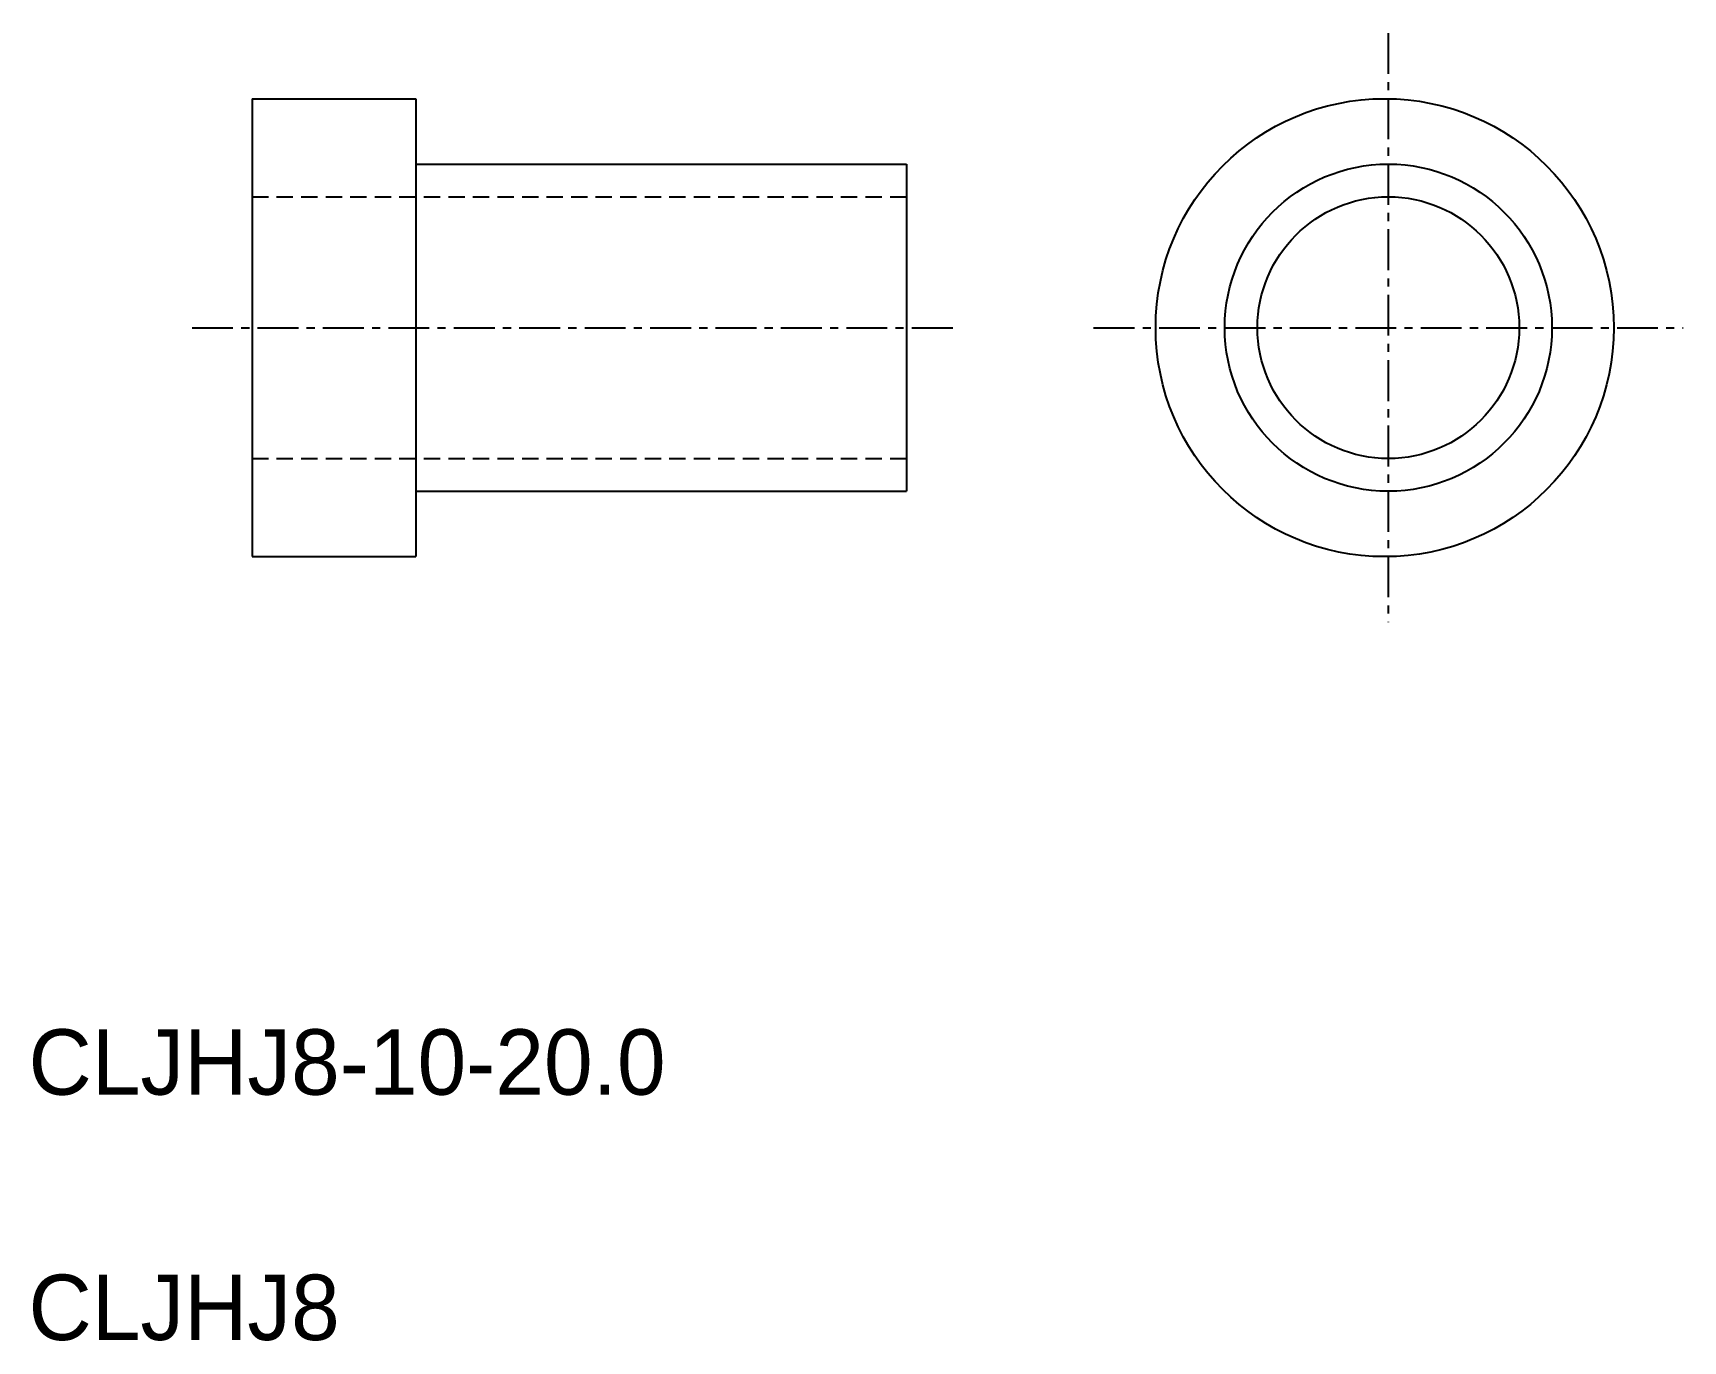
# Model space of a CAD drawing. Extents: x 14.6 to 65, y 3.7 to 43.7.
import ezdxf

# ---------------------------------------------------------------- set-up
doc = ezdxf.new("R2010")
doc.units = 0
doc.linetypes.add('CENTER', pattern=[2, 1.25, -0.25, 0.25, -0.25])
doc.linetypes.add('DASHED', pattern=[0.75, 0.5, -0.25])
doc.layers.get('0').update_dxf_attribs({"linetype": 'CONTINUOUS'})
doc.layers.add('CENTER', color=1, linetype='CENTER')

msp = doc.modelspace()

# ---------------------------------------------------------------- linework, layer by layer
at = {"color": 7, "linetype": 'CONTINUOUS'}
for p, q in [((21.273, 41.692), (21.273, 27.692)), ((21.273, 41.692), (26.273, 41.692)), ((26.273, 41.692), (26.273, 27.692)), ((26.273, 39.692), (41.273, 39.692)), ((27.523, 39.692), (27.523, 39.693)), ((28.773, 39.692), (28.773, 39.692)), ((41.273, 39.692), (41.273, 29.692)), ((26.273, 29.692), (41.273, 29.692)), ((21.273, 27.692), (26.273, 27.692))]:
    msp.add_line(p, q, dxfattribs=at)
at = {"color": 3, "linetype": 'DASHED'}
for p, q in [((21.273, 38.692), (41.273, 38.692)), ((21.273, 30.692), (41.273, 30.692))]:
    msp.add_line(p, q, dxfattribs=at)
at = {"color": 7, "linetype": 'CONTINUOUS'}
for centre, radius in [((55.893, 34.692), 7), ((56.004, 34.692), 5), ((56.004, 34.692), 4)]:
    msp.add_circle(centre, radius, dxfattribs=at)
at = {"layer": 'CENTER', "color": 1, "linetype": 'CENTER'}
for p, q in [((56.004, 43.7), (56.004, 25.685)), ((19.439, 34.692), (42.886, 34.692)), ((46.996, 34.692), (65.012, 34.692))]:
    msp.add_line(p, q, dxfattribs=at)

# ---------------------------------------------------------------- texts
at = {"color": 7, "linetype": 'CONTINUOUS'}
for s, p in [('CLJHJ8-10-20.0', (14.44, 11.243)), ('CLJHJ8', (14.44, 3.743))]:
    msp.add_text(s, height=2, dxfattribs=at).set_placement(p)

doc.saveas('drawing.dxf')
